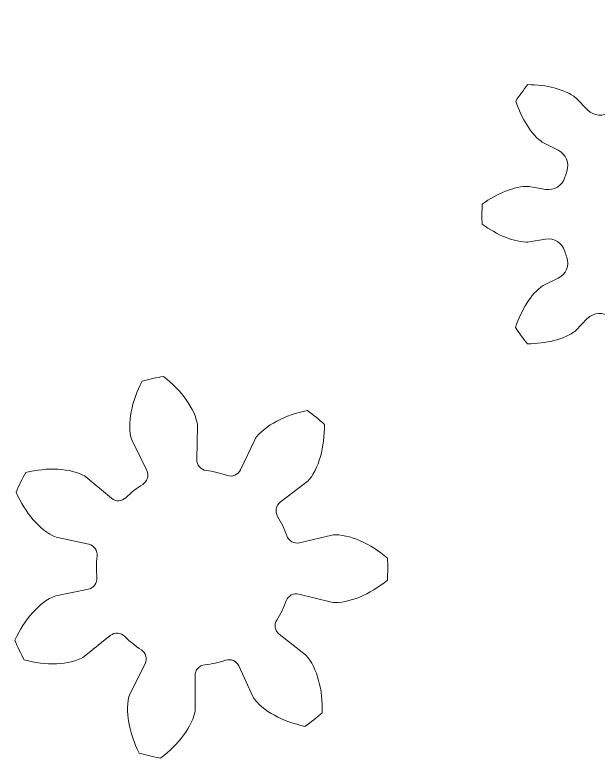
# Model space of a CAD drawing. Extents: x -180 to 228, y -304 to -8.
# Drawn here: x -104.71 to -65.71, y -57.54 to -7.85 of the extents above; entities that cross this region are included whole.
import ezdxf

# ---------------------------------------------------------------- set-up
doc = ezdxf.new("R2010")
doc.units = 0
doc.header["$MEASUREMENT"] = 0
doc.layers.add('Layer 1', color=7, linetype='Continuous')

# ---------------------------------------------------------------- blocks, each defined once
blk = doc.blocks.new('block 1495')
at = {"layer": 'Layer 1', "color": 7, "lineweight": 9, "true_color": 0xffffff}
blk.add_open_spline([(-64.911, -28.047), (-64.801, -28.131), (-64.689, -28.212), (-64.575, -28.291)], degree=3, dxfattribs=at)
blk = doc.blocks.new('block 1496')
at = {"layer": 'Layer 1', "color": 7, "lineweight": 9, "true_color": 0xffffff}
blk.add_open_spline([(-64.213, -29.776), (-63.941, -29.26), (-64.096, -28.623), (-64.575, -28.291)], degree=3, dxfattribs=at)
blk = doc.blocks.new('block 1497')
at = {"layer": 'Layer 1', "color": 7, "lineweight": 9, "true_color": 0xffffff}
blk.add_lwpolyline([(-64.213, -29.776), (-64.729, -30.753)], dxfattribs=at)
blk = doc.blocks.new('block 1498')
at = {"layer": 'Layer 1', "color": 7, "lineweight": 9, "true_color": 0xffffff}
blk.add_lwpolyline([(-64.729, -30.753), (-64.768, -30.841), (-64.797, -30.934), (-64.847, -31.124), (-64.884, -31.319), (-64.91, -31.519), (-64.927, -31.723), (-64.935, -31.93), (-64.934, -32.139), (-64.925, -32.352), (-64.908, -32.566), (-64.884, -32.782), (-64.852, -32.999), (-64.813, -33.218), (-64.767, -33.439), (-64.713, -33.66), (-64.653, -33.882), (-64.586, -34.104)], dxfattribs=at)
blk = doc.blocks.new('block 1499')
at = {"layer": 'Layer 1', "color": 7, "lineweight": 9, "true_color": 0xffffff}
blk.add_open_spline([(-64.586, -34.104), (-64.164, -34.265), (-63.735, -34.405), (-63.299, -34.524)], degree=3, dxfattribs=at)
blk = doc.blocks.new('block 1500')
at = {"layer": 'Layer 1', "color": 7, "lineweight": 9, "true_color": 0xffffff}
blk.add_lwpolyline([(-61.207, -31.903), (-61.228, -31.997), (-61.258, -32.089), (-61.331, -32.272), (-61.415, -32.452), (-61.513, -32.628), (-61.619, -32.803), (-61.735, -32.974), (-61.859, -33.143), (-61.992, -33.309), (-62.132, -33.472), (-62.279, -33.632), (-62.433, -33.789), (-62.594, -33.943), (-62.761, -34.094), (-62.934, -34.241), (-63.114, -34.384), (-63.299, -34.524)], dxfattribs=at)
blk = doc.blocks.new('block 1501')
at = {"layer": 'Layer 1', "color": 7, "lineweight": 9, "true_color": 0xffffff}
blk.add_lwpolyline([(-61.207, -31.903), (-61.047, -30.809)], dxfattribs=at)
blk = doc.blocks.new('block 1502')
at = {"layer": 'Layer 1', "color": 7, "lineweight": 9, "true_color": 0xffffff}
blk.add_open_spline([(-59.878, -29.825), (-60.461, -29.81), (-60.962, -30.233), (-61.047, -30.809)], degree=3, dxfattribs=at)
blk = doc.blocks.new('block 1503')
at = {"layer": 'Layer 1', "color": 7, "lineweight": 9, "true_color": 0xffffff}
blk.add_open_spline([(-59.878, -29.825), (-59.74, -29.828), (-59.601, -29.828), (-59.463, -29.825)], degree=3, dxfattribs=at)
blk = doc.blocks.new('block 1504')
at = {"layer": 'Layer 1', "color": 7, "lineweight": 9, "true_color": 0xffffff}
blk.add_open_spline([(-58.297, -30.813), (-58.379, -30.236), (-58.88, -29.812), (-59.463, -29.825)], degree=3, dxfattribs=at)
blk = doc.blocks.new('block 1505')
at = {"layer": 'Layer 1', "color": 7, "lineweight": 9, "true_color": 0xffffff}
blk.add_lwpolyline([(-58.297, -30.813), (-58.14, -31.907)], dxfattribs=at)
blk = doc.blocks.new('block 1506')
at = {"layer": 'Layer 1', "color": 7, "lineweight": 9, "true_color": 0xffffff}
blk.add_lwpolyline([(-58.14, -31.907), (-58.119, -32.001), (-58.089, -32.094), (-58.017, -32.276), (-57.933, -32.456), (-57.836, -32.634), (-57.73, -32.808), (-57.615, -32.98), (-57.491, -33.149), (-57.359, -33.316), (-57.219, -33.479), (-57.073, -33.64), (-56.919, -33.797), (-56.759, -33.951), (-56.592, -34.102), (-56.419, -34.25), (-56.239, -34.394), (-56.054, -34.534)], dxfattribs=at)
blk = doc.blocks.new('block 1507')
at = {"layer": 'Layer 1', "color": 7, "lineweight": 9, "true_color": 0xffffff}
blk.add_open_spline([(-56.054, -34.534), (-55.619, -34.417), (-55.189, -34.278), (-54.767, -34.118)], degree=3, dxfattribs=at)
blk = doc.blocks.new('block 1508')
at = {"layer": 'Layer 1', "color": 7, "lineweight": 9, "true_color": 0xffffff}
blk.add_lwpolyline([(-54.615, -30.767), (-54.576, -30.856), (-54.546, -30.948), (-54.498, -31.138), (-54.461, -31.334), (-54.435, -31.534), (-54.419, -31.738), (-54.412, -31.945), (-54.413, -32.154), (-54.423, -32.366), (-54.44, -32.58), (-54.465, -32.796), (-54.498, -33.014), (-54.537, -33.233), (-54.584, -33.453), (-54.638, -33.674), (-54.699, -33.896), (-54.767, -34.118)], dxfattribs=at)
blk = doc.blocks.new('block 1509')
at = {"layer": 'Layer 1', "color": 7, "lineweight": 9, "true_color": 0xffffff}
blk.add_lwpolyline([(-54.615, -30.767), (-55.128, -29.788)], dxfattribs=at)
blk = doc.blocks.new('block 1510')
at = {"layer": 'Layer 1', "color": 7, "lineweight": 9, "true_color": 0xffffff}
blk.add_open_spline([(-54.761, -28.305), (-55.241, -28.635), (-55.399, -29.272), (-55.128, -29.788)], degree=3, dxfattribs=at)
blk = doc.blocks.new('block 1511')
at = {"layer": 'Layer 1', "color": 7, "lineweight": 9, "true_color": 0xffffff}
blk.add_open_spline([(-54.761, -28.305), (-54.647, -28.226), (-54.535, -28.145), (-54.425, -28.061)], degree=3, dxfattribs=at)
blk = doc.blocks.new('block 1512')
at = {"layer": 'Layer 1', "color": 7, "lineweight": 9, "true_color": 0xffffff}
blk.add_open_spline([(-52.901, -28.175), (-53.307, -27.757), (-53.961, -27.708), (-54.425, -28.061)], degree=3, dxfattribs=at)
blk = doc.blocks.new('block 1513')
at = {"layer": 'Layer 1', "color": 7, "lineweight": 9, "true_color": 0xffffff}
blk.add_lwpolyline([(-52.901, -28.175), (-52.131, -28.968)], dxfattribs=at)
blk = doc.blocks.new('block 1514')
at = {"layer": 'Layer 1', "color": 7, "lineweight": 9, "true_color": 0xffffff}
blk.add_lwpolyline([(-52.131, -28.968), (-52.059, -29.032), (-51.98, -29.089), (-51.814, -29.194), (-51.64, -29.291), (-51.458, -29.377), (-51.27, -29.456), (-51.075, -29.527), (-50.876, -29.591), (-50.671, -29.648), (-50.462, -29.699), (-50.249, -29.742), (-50.032, -29.779), (-49.812, -29.81), (-49.588, -29.834), (-49.361, -29.851), (-49.132, -29.863), (-48.899, -29.868)], dxfattribs=at)
blk = doc.blocks.new('block 1515')
at = {"layer": 'Layer 1', "color": 7, "lineweight": 9, "true_color": 0xffffff}
blk.add_open_spline([(-48.899, -29.868), (-48.616, -29.516), (-48.35, -29.151), (-48.102, -28.774)], degree=3, dxfattribs=at)
blk = doc.blocks.new('block 1516')
at = {"layer": 'Layer 1', "color": 7, "lineweight": 9, "true_color": 0xffffff}
blk.add_lwpolyline([(-49.949, -25.974), (-49.866, -26.022), (-49.787, -26.08), (-49.636, -26.205), (-49.491, -26.342), (-49.353, -26.489), (-49.22, -26.644), (-49.093, -26.807), (-48.971, -26.977), (-48.854, -27.155), (-48.742, -27.338), (-48.635, -27.527), (-48.534, -27.723), (-48.437, -27.923), (-48.346, -28.129), (-48.259, -28.339), (-48.178, -28.554), (-48.102, -28.774)], dxfattribs=at)
blk = doc.blocks.new('block 1517')
at = {"layer": 'Layer 1', "color": 7, "lineweight": 9, "true_color": 0xffffff}
blk.add_lwpolyline([(-49.949, -25.974), (-50.939, -25.484)], dxfattribs=at)
blk = doc.blocks.new('block 1518')
at = {"layer": 'Layer 1', "color": 7, "lineweight": 9, "true_color": 0xffffff}
blk.add_open_spline([(-51.515, -24.068), (-51.709, -24.617), (-51.462, -25.225), (-50.939, -25.484)], degree=3, dxfattribs=at)
blk = doc.blocks.new('block 1519')
at = {"layer": 'Layer 1', "color": 7, "lineweight": 9, "true_color": 0xffffff}
blk.add_open_spline([(-51.515, -24.068), (-51.469, -23.937), (-51.426, -23.805), (-51.386, -23.673)], degree=3, dxfattribs=at)
blk = doc.blocks.new('block 1520')
at = {"layer": 'Layer 1', "color": 7, "lineweight": 9, "true_color": 0xffffff}
blk.add_open_spline([(-50.086, -22.869), (-50.66, -22.77), (-51.218, -23.115), (-51.386, -23.673)], degree=3, dxfattribs=at)
blk = doc.blocks.new('block 1521')
at = {"layer": 'Layer 1', "color": 7, "lineweight": 9, "true_color": 0xffffff}
blk.add_lwpolyline([(-50.086, -22.869), (-48.997, -23.058)], dxfattribs=at)
blk = doc.blocks.new('block 1522')
at = {"layer": 'Layer 1', "color": 7, "lineweight": 9, "true_color": 0xffffff}
blk.add_lwpolyline([(-48.997, -23.058), (-48.901, -23.068), (-48.804, -23.067), (-48.608, -23.055), (-48.411, -23.031), (-48.212, -22.994), (-48.013, -22.947), (-47.814, -22.89), (-47.615, -22.824), (-47.416, -22.75), (-47.218, -22.668), (-47.02, -22.578), (-46.822, -22.481), (-46.626, -22.376), (-46.431, -22.264), (-46.237, -22.145), (-46.045, -22.019), (-45.854, -21.887)], dxfattribs=at)
blk = doc.blocks.new('block 1523')
at = {"layer": 'Layer 1', "color": 7, "lineweight": 9, "true_color": 0xffffff}
blk.add_open_spline([(-45.854, -21.887), (-45.831, -21.436), (-45.831, -20.984), (-45.852, -20.533)], degree=3, dxfattribs=at)
blk = doc.blocks.new('block 1524')
at = {"layer": 'Layer 1', "color": 7, "lineweight": 9, "true_color": 0xffffff}
blk.add_lwpolyline([(-48.992, -19.353), (-48.896, -19.344), (-48.799, -19.344), (-48.603, -19.357), (-48.405, -19.382), (-48.207, -19.42), (-48.008, -19.467), (-47.809, -19.524), (-47.611, -19.59), (-47.412, -19.665), (-47.213, -19.748), (-47.016, -19.838), (-46.819, -19.936), (-46.623, -20.041), (-46.428, -20.154), (-46.235, -20.274), (-46.042, -20.4), (-45.852, -20.533)], dxfattribs=at)
blk = doc.blocks.new('block 1525')
at = {"layer": 'Layer 1', "color": 7, "lineweight": 9, "true_color": 0xffffff}
blk.add_lwpolyline([(-48.992, -19.353), (-50.081, -19.539)], dxfattribs=at)
blk = doc.blocks.new('block 1526')
at = {"layer": 'Layer 1', "color": 7, "lineweight": 9, "true_color": 0xffffff}
blk.add_open_spline([(-51.379, -18.731), (-51.213, -19.29), (-50.656, -19.637), (-50.081, -19.539)], degree=3, dxfattribs=at)
blk = doc.blocks.new('block 1527')
at = {"layer": 'Layer 1', "color": 7, "lineweight": 9, "true_color": 0xffffff}
blk.add_open_spline([(-51.379, -18.731), (-51.418, -18.599), (-51.461, -18.467), (-51.507, -18.336)], degree=3, dxfattribs=at)
blk = doc.blocks.new('block 1528')
at = {"layer": 'Layer 1', "color": 7, "lineweight": 9, "true_color": 0xffffff}
blk.add_open_spline([(-50.927, -16.922), (-51.451, -17.179), (-51.699, -17.786), (-51.507, -18.336)], degree=3, dxfattribs=at)
blk = doc.blocks.new('block 1529')
at = {"layer": 'Layer 1', "color": 7, "lineweight": 9, "true_color": 0xffffff}
blk.add_lwpolyline([(-50.927, -16.922), (-49.936, -16.435)], dxfattribs=at)
blk = doc.blocks.new('block 1530')
at = {"layer": 'Layer 1', "color": 7, "lineweight": 9, "true_color": 0xffffff}
blk.add_lwpolyline([(-49.936, -16.435), (-49.852, -16.386), (-49.774, -16.329), (-49.622, -16.204), (-49.477, -16.068), (-49.338, -15.921), (-49.205, -15.767), (-49.077, -15.604), (-48.955, -15.434), (-48.837, -15.257), (-48.725, -15.074), (-48.618, -14.885), (-48.515, -14.69), (-48.418, -14.49), (-48.326, -14.284), (-48.239, -14.074), (-48.158, -13.859), (-48.081, -13.64)], dxfattribs=at)
blk = doc.blocks.new('block 1531')
at = {"layer": 'Layer 1', "color": 7, "lineweight": 9, "true_color": 0xffffff}
blk.add_open_spline([(-48.081, -13.64), (-48.328, -13.262), (-48.593, -12.896), (-48.875, -12.544)], degree=3, dxfattribs=at)
blk = doc.blocks.new('block 1532')
at = {"layer": 'Layer 1', "color": 7, "lineweight": 9, "true_color": 0xffffff}
blk.add_lwpolyline([(-52.109, -13.434), (-52.037, -13.37), (-51.958, -13.314), (-51.792, -13.209), (-51.618, -13.113), (-51.435, -13.027), (-51.246, -12.949), (-51.052, -12.878), (-50.852, -12.814), (-50.647, -12.758), (-50.438, -12.708), (-50.225, -12.665), (-50.008, -12.629), (-49.788, -12.599), (-49.564, -12.575), (-49.337, -12.558), (-49.108, -12.548), (-48.875, -12.544)], dxfattribs=at)
blk = doc.blocks.new('block 1533')
at = {"layer": 'Layer 1', "color": 7, "lineweight": 9, "true_color": 0xffffff}
blk.add_lwpolyline([(-52.109, -13.434), (-52.881, -14.225)], dxfattribs=at)
blk = doc.blocks.new('block 1534')
at = {"layer": 'Layer 1', "color": 7, "lineweight": 9, "true_color": 0xffffff}
blk.add_open_spline([(-54.406, -14.335), (-53.943, -14.689), (-53.288, -14.642), (-52.881, -14.225)], degree=3, dxfattribs=at)
blk = doc.blocks.new('block 1535')
at = {"layer": 'Layer 1', "color": 7, "lineweight": 9, "true_color": 0xffffff}
blk.add_open_spline([(-54.406, -14.335), (-54.515, -14.25), (-54.627, -14.169), (-54.741, -14.09)], degree=3, dxfattribs=at)
blk = doc.blocks.new('block 1536')
at = {"layer": 'Layer 1', "color": 7, "lineweight": 9, "true_color": 0xffffff}
blk.add_open_spline([(-55.104, -12.605), (-55.376, -13.121), (-55.22, -13.758), (-54.741, -14.09)], degree=3, dxfattribs=at)
blk = doc.blocks.new('block 1537')
at = {"layer": 'Layer 1', "color": 7, "lineweight": 9, "true_color": 0xffffff}
blk.add_lwpolyline([(-55.104, -12.605), (-54.588, -11.628)], dxfattribs=at)
blk = doc.blocks.new('block 1538')
at = {"layer": 'Layer 1', "color": 7, "lineweight": 9, "true_color": 0xffffff}
blk.add_lwpolyline([(-54.588, -11.628), (-54.549, -11.54), (-54.519, -11.447), (-54.47, -11.257), (-54.432, -11.062), (-54.406, -10.862), (-54.39, -10.658), (-54.382, -10.451), (-54.383, -10.242), (-54.392, -10.03), (-54.408, -9.815), (-54.433, -9.599), (-54.465, -9.382), (-54.504, -9.163), (-54.55, -8.942), (-54.603, -8.721), (-54.663, -8.499), (-54.731, -8.277)], dxfattribs=at)
blk = doc.blocks.new('block 1539')
at = {"layer": 'Layer 1', "color": 7, "lineweight": 9, "true_color": 0xffffff}
blk.add_open_spline([(-54.731, -8.277), (-55.152, -8.116), (-55.582, -7.976), (-56.017, -7.857)], degree=3, dxfattribs=at)
blk = doc.blocks.new('block 1540')
at = {"layer": 'Layer 1', "color": 7, "lineweight": 9, "true_color": 0xffffff}
blk.add_lwpolyline([(-58.11, -10.478), (-58.089, -10.384), (-58.059, -10.292), (-57.986, -10.109), (-57.901, -9.93), (-57.804, -9.753), (-57.697, -9.578), (-57.582, -9.407), (-57.457, -9.238), (-57.325, -9.072), (-57.185, -8.909), (-57.038, -8.749), (-56.884, -8.592), (-56.723, -8.438), (-56.556, -8.288), (-56.382, -8.14), (-56.203, -7.997), (-56.017, -7.857)], dxfattribs=at)
blk = doc.blocks.new('block 1541')
at = {"layer": 'Layer 1', "color": 7, "lineweight": 9, "true_color": 0xffffff}
blk.add_lwpolyline([(-58.11, -10.478), (-58.27, -11.572)], dxfattribs=at)
blk = doc.blocks.new('block 1542')
at = {"layer": 'Layer 1', "color": 7, "lineweight": 9, "true_color": 0xffffff}
blk.add_open_spline([(-59.439, -12.556), (-58.856, -12.571), (-58.354, -12.149), (-58.27, -11.572)], degree=3, dxfattribs=at)
blk = doc.blocks.new('block 1543')
at = {"layer": 'Layer 1', "color": 7, "lineweight": 9, "true_color": 0xffffff}
blk.add_open_spline([(-59.439, -12.556), (-59.577, -12.553), (-59.715, -12.553), (-59.854, -12.556)], degree=3, dxfattribs=at)
blk = doc.blocks.new('block 1544')
at = {"layer": 'Layer 1', "color": 7, "lineweight": 9, "true_color": 0xffffff}
blk.add_open_spline([(-61.02, -11.568), (-60.937, -12.145), (-60.436, -12.569), (-59.854, -12.556)], degree=3, dxfattribs=at)
blk = doc.blocks.new('block 1545')
at = {"layer": 'Layer 1', "color": 7, "lineweight": 9, "true_color": 0xffffff}
blk.add_lwpolyline([(-61.02, -11.568), (-61.177, -10.474)], dxfattribs=at)
blk = doc.blocks.new('block 1546')
at = {"layer": 'Layer 1', "color": 7, "lineweight": 9, "true_color": 0xffffff}
blk.add_lwpolyline([(-61.177, -10.474), (-61.197, -10.38), (-61.228, -10.287), (-61.3, -10.105), (-61.384, -9.925), (-61.481, -9.747), (-61.587, -9.573), (-61.702, -9.401), (-61.826, -9.232), (-61.958, -9.065), (-62.097, -8.902), (-62.244, -8.742), (-62.398, -8.584), (-62.558, -8.43), (-62.725, -8.279), (-62.898, -8.131), (-63.077, -7.987), (-63.262, -7.847)], dxfattribs=at)
blk = doc.blocks.new('block 1547')
at = {"layer": 'Layer 1', "color": 7, "lineweight": 9, "true_color": 0xffffff}
blk.add_open_spline([(-63.262, -7.847), (-63.698, -7.964), (-64.128, -8.103), (-64.55, -8.263)], degree=3, dxfattribs=at)
blk = doc.blocks.new('block 1548')
at = {"layer": 'Layer 1', "color": 7, "lineweight": 9, "true_color": 0xffffff}
blk.add_lwpolyline([(-64.702, -11.614), (-64.741, -11.526), (-64.77, -11.433), (-64.819, -11.243), (-64.856, -11.047), (-64.881, -10.847), (-64.897, -10.644), (-64.905, -10.437), (-64.903, -10.227), (-64.894, -10.015), (-64.876, -9.801), (-64.851, -9.585), (-64.819, -9.367), (-64.779, -9.148), (-64.732, -8.928), (-64.678, -8.707), (-64.618, -8.485), (-64.55, -8.263)], dxfattribs=at)
blk = doc.blocks.new('block 1549')
at = {"layer": 'Layer 1', "color": 7, "lineweight": 9, "true_color": 0xffffff}
blk.add_lwpolyline([(-64.702, -11.614), (-64.189, -12.593)], dxfattribs=at)
blk = doc.blocks.new('block 1550')
at = {"layer": 'Layer 1', "color": 7, "lineweight": 9, "true_color": 0xffffff}
blk.add_open_spline([(-64.556, -14.076), (-64.076, -13.746), (-63.918, -13.109), (-64.189, -12.593)], degree=3, dxfattribs=at)
blk = doc.blocks.new('block 1551')
at = {"layer": 'Layer 1', "color": 7, "lineweight": 9, "true_color": 0xffffff}
blk.add_open_spline([(-64.556, -14.076), (-64.67, -14.155), (-64.782, -14.236), (-64.892, -14.32)], degree=3, dxfattribs=at)
blk = doc.blocks.new('block 1552')
at = {"layer": 'Layer 1', "color": 7, "lineweight": 9, "true_color": 0xffffff}
blk.add_open_spline([(-66.416, -14.206), (-66.01, -14.624), (-65.355, -14.673), (-64.892, -14.32)], degree=3, dxfattribs=at)
blk = doc.blocks.new('block 1553')
at = {"layer": 'Layer 1', "color": 7, "lineweight": 9, "true_color": 0xffffff}
blk.add_lwpolyline([(-66.416, -14.206), (-67.186, -13.413)], dxfattribs=at)
blk = doc.blocks.new('block 1554')
at = {"layer": 'Layer 1', "color": 7, "lineweight": 9, "true_color": 0xffffff}
blk.add_lwpolyline([(-67.186, -13.413), (-67.258, -13.349), (-67.337, -13.292), (-67.502, -13.187), (-67.676, -13.091), (-67.859, -13.004), (-68.047, -12.925), (-68.241, -12.854), (-68.441, -12.79), (-68.646, -12.733), (-68.854, -12.682), (-69.067, -12.639), (-69.284, -12.602), (-69.505, -12.571), (-69.728, -12.547), (-69.955, -12.53), (-70.185, -12.518), (-70.417, -12.513)], dxfattribs=at)
blk = doc.blocks.new('block 1555')
at = {"layer": 'Layer 1', "color": 7, "lineweight": 9, "true_color": 0xffffff}
blk.add_open_spline([(-70.417, -12.513), (-70.701, -12.865), (-70.967, -13.23), (-71.214, -13.607)], degree=3, dxfattribs=at)
blk = doc.blocks.new('block 1556')
at = {"layer": 'Layer 1', "color": 7, "lineweight": 9, "true_color": 0xffffff}
blk.add_lwpolyline([(-69.368, -16.407), (-69.451, -16.359), (-69.529, -16.301), (-69.68, -16.176), (-69.825, -16.04), (-69.963, -15.893), (-70.096, -15.737), (-70.224, -15.574), (-70.346, -15.404), (-70.463, -15.227), (-70.575, -15.043), (-70.681, -14.854), (-70.783, -14.659), (-70.88, -14.458), (-70.971, -14.253), (-71.057, -14.042), (-71.138, -13.827), (-71.214, -13.607)], dxfattribs=at)
blk = doc.blocks.new('block 1557')
at = {"layer": 'Layer 1', "color": 7, "lineweight": 9, "true_color": 0xffffff}
blk.add_lwpolyline([(-69.368, -16.407), (-68.377, -16.898)], dxfattribs=at)
blk = doc.blocks.new('block 1558')
at = {"layer": 'Layer 1', "color": 7, "lineweight": 9, "true_color": 0xffffff}
blk.add_open_spline([(-67.802, -18.314), (-67.608, -17.764), (-67.855, -17.156), (-68.377, -16.898)], degree=3, dxfattribs=at)
blk = doc.blocks.new('block 1559')
at = {"layer": 'Layer 1', "color": 7, "lineweight": 9, "true_color": 0xffffff}
blk.add_open_spline([(-67.802, -18.314), (-67.848, -18.444), (-67.891, -18.576), (-67.931, -18.708)], degree=3, dxfattribs=at)
blk = doc.blocks.new('block 1560')
at = {"layer": 'Layer 1', "color": 7, "lineweight": 9, "true_color": 0xffffff}
blk.add_open_spline([(-69.231, -19.512), (-68.656, -19.612), (-68.098, -19.266), (-67.931, -18.708)], degree=3, dxfattribs=at)
blk = doc.blocks.new('block 1561')
at = {"layer": 'Layer 1', "color": 7, "lineweight": 9, "true_color": 0xffffff}
blk.add_lwpolyline([(-69.231, -19.512), (-70.32, -19.323)], dxfattribs=at)
blk = doc.blocks.new('block 1562')
at = {"layer": 'Layer 1', "color": 7, "lineweight": 9, "true_color": 0xffffff}
blk.add_lwpolyline([(-70.32, -19.323), (-70.416, -19.313), (-70.513, -19.314), (-70.709, -19.326), (-70.906, -19.35), (-71.104, -19.388), (-71.303, -19.434), (-71.502, -19.491), (-71.702, -19.557), (-71.9, -19.631), (-72.099, -19.713), (-72.297, -19.803), (-72.494, -19.9), (-72.69, -20.005), (-72.886, -20.117), (-73.079, -20.236), (-73.272, -20.362), (-73.463, -20.495)], dxfattribs=at)
blk = doc.blocks.new('block 1563')
at = {"layer": 'Layer 1', "color": 7, "lineweight": 9, "true_color": 0xffffff}
blk.add_open_spline([(-73.463, -20.495), (-73.485, -20.945), (-73.486, -21.397), (-73.465, -21.848)], degree=3, dxfattribs=at)
blk = doc.blocks.new('block 1564')
at = {"layer": 'Layer 1', "color": 7, "lineweight": 9, "true_color": 0xffffff}
blk.add_lwpolyline([(-70.325, -23.028), (-70.421, -23.038), (-70.518, -23.037), (-70.714, -23.024), (-70.911, -22.999), (-71.109, -22.962), (-71.308, -22.914), (-71.507, -22.857), (-71.706, -22.791), (-71.905, -22.716), (-72.103, -22.634), (-72.301, -22.543), (-72.498, -22.445), (-72.694, -22.34), (-72.888, -22.227), (-73.082, -22.107), (-73.274, -21.981), (-73.465, -21.848)], dxfattribs=at)
blk = doc.blocks.new('block 1565')
at = {"layer": 'Layer 1', "color": 7, "lineweight": 9, "true_color": 0xffffff}
blk.add_lwpolyline([(-70.325, -23.028), (-69.235, -22.842)], dxfattribs=at)
blk = doc.blocks.new('block 1566')
at = {"layer": 'Layer 1', "color": 7, "lineweight": 9, "true_color": 0xffffff}
blk.add_open_spline([(-67.938, -23.65), (-68.104, -23.091), (-68.661, -22.744), (-69.235, -22.842)], degree=3, dxfattribs=at)
blk = doc.blocks.new('block 1567')
at = {"layer": 'Layer 1', "color": 7, "lineweight": 9, "true_color": 0xffffff}
blk.add_open_spline([(-67.938, -23.65), (-67.898, -23.782), (-67.856, -23.914), (-67.81, -24.045)], degree=3, dxfattribs=at)
blk = doc.blocks.new('block 1568')
at = {"layer": 'Layer 1', "color": 7, "lineweight": 9, "true_color": 0xffffff}
blk.add_open_spline([(-68.389, -25.459), (-67.866, -25.202), (-67.617, -24.595), (-67.81, -24.045)], degree=3, dxfattribs=at)
blk = doc.blocks.new('block 1569')
at = {"layer": 'Layer 1', "color": 7, "lineweight": 9, "true_color": 0xffffff}
blk.add_lwpolyline([(-68.389, -25.459), (-69.381, -25.947)], dxfattribs=at)
blk = doc.blocks.new('block 1570')
at = {"layer": 'Layer 1', "color": 7, "lineweight": 9, "true_color": 0xffffff}
blk.add_lwpolyline([(-69.381, -25.947), (-69.464, -25.995), (-69.543, -26.052), (-69.694, -26.177), (-69.84, -26.313), (-69.978, -26.46), (-70.111, -26.615), (-70.239, -26.777), (-70.362, -26.948), (-70.479, -27.124), (-70.592, -27.307), (-70.699, -27.497), (-70.801, -27.691), (-70.898, -27.892), (-70.99, -28.097), (-71.077, -28.307), (-71.159, -28.522), (-71.235, -28.742)], dxfattribs=at)
blk = doc.blocks.new('block 1571')
at = {"layer": 'Layer 1', "color": 7, "lineweight": 9, "true_color": 0xffffff}
blk.add_open_spline([(-71.235, -28.742), (-70.989, -29.12), (-70.724, -29.485), (-70.441, -29.838)], degree=3, dxfattribs=at)
blk = doc.blocks.new('block 1572')
at = {"layer": 'Layer 1', "color": 7, "lineweight": 9, "true_color": 0xffffff}
blk.add_lwpolyline([(-67.208, -28.947), (-67.28, -29.011), (-67.359, -29.068), (-67.525, -29.172), (-67.699, -29.268), (-67.881, -29.354), (-68.07, -29.433), (-68.265, -29.503), (-68.465, -29.567), (-68.669, -29.623), (-68.878, -29.673), (-69.091, -29.716), (-69.308, -29.752), (-69.529, -29.782), (-69.753, -29.806), (-69.979, -29.823), (-70.209, -29.833), (-70.441, -29.838)], dxfattribs=at)
blk = doc.blocks.new('block 1573')
at = {"layer": 'Layer 1', "color": 7, "lineweight": 9, "true_color": 0xffffff}
blk.add_lwpolyline([(-67.208, -28.947), (-66.435, -28.156)], dxfattribs=at)
blk = doc.blocks.new('block 1574')
at = {"layer": 'Layer 1', "color": 7, "lineweight": 9, "true_color": 0xffffff}
blk.add_open_spline([(-64.911, -28.047), (-65.374, -27.692), (-66.028, -27.739), (-66.435, -28.156)], degree=3, dxfattribs=at)
blk = doc.blocks.new('block 1494')
at = {"layer": 'Layer 1'}
for name in ['block 1547', 'block 1546', 'block 1540', 'block 1539', 'block 1548', 'block 1538', 'block 1545', 'block 1541', 'block 1549', 'block 1544', 'block 1542', 'block 1537', 'block 1555', 'block 1554', 'block 1550', 'block 1543', 'block 1536', 'block 1532', 'block 1531', 'block 1553', 'block 1556', 'block 1533', 'block 1530', 'block 1552', 'block 1551', 'block 1535', 'block 1534', 'block 1557', 'block 1529', 'block 1558', 'block 1528', 'block 1559', 'block 1527', 'block 1560', 'block 1526', 'block 1562', 'block 1561', 'block 1525', 'block 1524', 'block 1563', 'block 1523', 'block 1564', 'block 1522', 'block 1565', 'block 1566', 'block 1520', 'block 1521', 'block 1567', 'block 1519', 'block 1568', 'block 1518', 'block 1569', 'block 1517', 'block 1570', 'block 1516', 'block 1574', 'block 1512', 'block 1573', 'block 1495', 'block 1496', 'block 1510', 'block 1511', 'block 1513', 'block 1571', 'block 1515', 'block 1572', 'block 1514', 'block 1497', 'block 1502', 'block 1504', 'block 1509', 'block 1503', 'block 1498', 'block 1508', 'block 1501', 'block 1505', 'block 1500', 'block 1506', 'block 1499', 'block 1507']:
    blk.add_blockref(name, (0, 0), dxfattribs=at)
blk = doc.blocks.new('block 1576')
at = {"layer": 'Layer 1', "color": 7, "lineweight": 9, "true_color": 0xffffff}
blk.add_open_spline([(-87.198, -48.309), (-86.94, -47.904), (-86.728, -47.472), (-86.565, -47.021)], degree=3, dxfattribs=at)
blk = doc.blocks.new('block 1577')
at = {"layer": 'Layer 1', "color": 7, "lineweight": 9, "true_color": 0xffffff}
blk.add_open_spline([(-85.713, -46.568), (-86.071, -46.478), (-86.439, -46.674), (-86.565, -47.021)], degree=3, dxfattribs=at)
blk = doc.blocks.new('block 1578')
at = {"layer": 'Layer 1', "color": 7, "lineweight": 9, "true_color": 0xffffff}
blk.add_lwpolyline([(-85.713, -46.568), (-83.546, -47.113)], dxfattribs=at)
blk = doc.blocks.new('block 1579')
at = {"layer": 'Layer 1', "color": 7, "lineweight": 9, "true_color": 0xffffff}
blk.add_lwpolyline([(-83.546, -47.113), (-83.433, -47.131), (-83.318, -47.136), (-83.084, -47.13), (-82.848, -47.106), (-82.61, -47.065), (-82.371, -47.01), (-82.131, -46.941), (-81.892, -46.86), (-81.653, -46.766), (-81.415, -46.661), (-81.178, -46.545), (-80.943, -46.419), (-80.71, -46.281), (-80.479, -46.134), (-80.251, -45.977), (-80.026, -45.81), (-79.803, -45.634)], dxfattribs=at)
blk = doc.blocks.new('block 1580')
at = {"layer": 'Layer 1', "color": 7, "lineweight": 9, "true_color": 0xffffff}
blk.add_open_spline([(-79.803, -45.634), (-79.772, -45.146), (-79.768, -44.656), (-79.792, -44.168)], degree=3, dxfattribs=at)
blk = doc.blocks.new('block 1581')
at = {"layer": 'Layer 1', "color": 7, "lineweight": 9, "true_color": 0xffffff}
blk.add_lwpolyline([(-79.792, -44.168), (-80.011, -43.988), (-80.234, -43.818), (-80.46, -43.657), (-80.688, -43.506), (-80.919, -43.365), (-81.152, -43.234), (-81.387, -43.115), (-81.623, -43.006), (-81.86, -42.909), (-82.098, -42.824), (-82.337, -42.751), (-82.575, -42.692), (-82.812, -42.647), (-83.048, -42.62), (-83.282, -42.61), (-83.397, -42.613), (-83.511, -42.63)], dxfattribs=at)
blk = doc.blocks.new('block 1582')
at = {"layer": 'Layer 1', "color": 7, "lineweight": 9, "true_color": 0xffffff}
blk.add_lwpolyline([(-83.511, -42.63), (-85.686, -43.14)], dxfattribs=at)
blk = doc.blocks.new('block 1583')
at = {"layer": 'Layer 1', "color": 7, "lineweight": 9, "true_color": 0xffffff}
blk.add_open_spline([(-86.53, -42.673), (-86.41, -43.022), (-86.045, -43.224), (-85.686, -43.14)], degree=3, dxfattribs=at)
blk = doc.blocks.new('block 1584')
at = {"layer": 'Layer 1', "color": 7, "lineweight": 9, "true_color": 0xffffff}
blk.add_open_spline([(-86.53, -42.673), (-86.686, -42.219), (-86.891, -41.784), (-87.143, -41.375)], degree=3, dxfattribs=at)
blk = doc.blocks.new('block 1585')
at = {"layer": 'Layer 1', "color": 7, "lineweight": 9, "true_color": 0xffffff}
blk.add_open_spline([(-86.966, -40.427), (-87.259, -40.651), (-87.336, -41.061), (-87.143, -41.375)], degree=3, dxfattribs=at)
blk = doc.blocks.new('block 1586')
at = {"layer": 'Layer 1', "color": 7, "lineweight": 9, "true_color": 0xffffff}
blk.add_lwpolyline([(-86.966, -40.427), (-85.189, -39.072)], dxfattribs=at)
blk = doc.blocks.new('block 1587')
at = {"layer": 'Layer 1', "color": 7, "lineweight": 9, "true_color": 0xffffff}
blk.add_lwpolyline([(-85.189, -39.072), (-85.104, -38.996), (-85.028, -38.908), (-84.887, -38.722), (-84.759, -38.522), (-84.642, -38.31), (-84.536, -38.089), (-84.441, -37.859), (-84.355, -37.621), (-84.279, -37.376), (-84.213, -37.125), (-84.156, -36.867), (-84.109, -36.605), (-84.071, -36.337), (-84.042, -36.064), (-84.023, -35.788), (-84.013, -35.508), (-84.012, -35.224)], dxfattribs=at)
blk = doc.blocks.new('block 1588')
at = {"layer": 'Layer 1', "color": 7, "lineweight": 9, "true_color": 0xffffff}
blk.add_open_spline([(-84.012, -35.224), (-84.374, -34.895), (-84.754, -34.587), (-85.15, -34.301)], degree=3, dxfattribs=at)
blk = doc.blocks.new('block 1589')
at = {"layer": 'Layer 1', "color": 7, "lineweight": 9, "true_color": 0xffffff}
blk.add_lwpolyline([(-85.15, -34.301), (-85.428, -34.36), (-85.7, -34.428), (-85.967, -34.505), (-86.227, -34.589), (-86.481, -34.682), (-86.728, -34.782), (-86.968, -34.891), (-87.201, -35.008), (-87.425, -35.133), (-87.64, -35.266), (-87.845, -35.407), (-88.039, -35.557), (-88.223, -35.714), (-88.391, -35.882), (-88.545, -36.058), (-88.614, -36.15), (-88.672, -36.249)], dxfattribs=at)
blk = doc.blocks.new('block 1590')
at = {"layer": 'Layer 1', "color": 7, "lineweight": 9, "true_color": 0xffffff}
blk.add_lwpolyline([(-88.672, -36.249), (-89.63, -38.268)], dxfattribs=at)
blk = doc.blocks.new('block 1591')
at = {"layer": 'Layer 1', "color": 7, "lineweight": 9, "true_color": 0xffffff}
blk.add_open_spline([(-90.52, -38.637), (-90.173, -38.761), (-89.788, -38.602), (-89.63, -38.268)], degree=3, dxfattribs=at)
blk = doc.blocks.new('block 1592')
at = {"layer": 'Layer 1', "color": 7, "lineweight": 9, "true_color": 0xffffff}
blk.add_open_spline([(-90.52, -38.637), (-90.972, -38.476), (-91.441, -38.365), (-91.917, -38.307)], degree=3, dxfattribs=at)
blk = doc.blocks.new('block 1593')
at = {"layer": 'Layer 1', "color": 7, "lineweight": 9, "true_color": 0xffffff}
blk.add_open_spline([(-92.548, -37.578), (-92.556, -37.947), (-92.283, -38.262), (-91.917, -38.307)], degree=3, dxfattribs=at)
blk = doc.blocks.new('block 1594')
at = {"layer": 'Layer 1', "color": 7, "lineweight": 9, "true_color": 0xffffff}
blk.add_lwpolyline([(-92.548, -37.578), (-92.5, -35.344)], dxfattribs=at)
blk = doc.blocks.new('block 1595')
at = {"layer": 'Layer 1', "color": 7, "lineweight": 9, "true_color": 0xffffff}
blk.add_lwpolyline([(-92.5, -35.344), (-92.506, -35.229), (-92.528, -35.116), (-92.586, -34.889), (-92.661, -34.664), (-92.754, -34.441), (-92.861, -34.22), (-92.982, -34.002), (-93.114, -33.787), (-93.258, -33.575), (-93.414, -33.366), (-93.579, -33.161), (-93.755, -32.96), (-93.941, -32.764), (-94.136, -32.572), (-94.34, -32.384), (-94.553, -32.201), (-94.774, -32.024)], dxfattribs=at)
blk = doc.blocks.new('block 1596')
at = {"layer": 'Layer 1', "color": 7, "lineweight": 9, "true_color": 0xffffff}
blk.add_open_spline([(-94.774, -32.024), (-95.257, -32.102), (-95.735, -32.207), (-96.206, -32.339)], degree=3, dxfattribs=at)
blk = doc.blocks.new('block 1597')
at = {"layer": 'Layer 1', "color": 7, "lineweight": 9, "true_color": 0xffffff}
blk.add_lwpolyline([(-96.206, -32.339), (-96.332, -32.593), (-96.449, -32.848), (-96.555, -33.104), (-96.652, -33.36), (-96.738, -33.616), (-96.813, -33.872), (-96.878, -34.128), (-96.931, -34.382), (-96.973, -34.635), (-97.003, -34.886), (-97.021, -35.135), (-97.025, -35.38), (-97.016, -35.622), (-96.991, -35.858), (-96.948, -36.088), (-96.92, -36.2), (-96.878, -36.307)], dxfattribs=at)
blk = doc.blocks.new('block 1598')
at = {"layer": 'Layer 1', "color": 7, "lineweight": 9, "true_color": 0xffffff}
blk.add_lwpolyline([(-96.878, -36.307), (-95.897, -38.314)], dxfattribs=at)
blk = doc.blocks.new('block 1599')
at = {"layer": 'Layer 1', "color": 7, "lineweight": 9, "true_color": 0xffffff}
blk.add_open_spline([(-96.164, -39.241), (-95.85, -39.046), (-95.735, -38.646), (-95.897, -38.314)], degree=3, dxfattribs=at)
blk = doc.blocks.new('block 1600')
at = {"layer": 'Layer 1', "color": 7, "lineweight": 9, "true_color": 0xffffff}
blk.add_open_spline([(-96.164, -39.241), (-96.571, -39.494), (-96.95, -39.791), (-97.293, -40.127)], degree=3, dxfattribs=at)
blk = doc.blocks.new('block 1601')
at = {"layer": 'Layer 1', "color": 7, "lineweight": 9, "true_color": 0xffffff}
blk.add_open_spline([(-98.256, -40.165), (-97.973, -40.402), (-97.557, -40.385), (-97.293, -40.127)], degree=3, dxfattribs=at)
blk = doc.blocks.new('block 1602')
at = {"layer": 'Layer 1', "color": 7, "lineweight": 9, "true_color": 0xffffff}
blk.add_lwpolyline([(-98.256, -40.165), (-99.973, -38.734)], dxfattribs=at)
blk = doc.blocks.new('block 1603')
at = {"layer": 'Layer 1', "color": 7, "lineweight": 9, "true_color": 0xffffff}
blk.add_lwpolyline([(-99.973, -38.734), (-100.066, -38.669), (-100.168, -38.614), (-100.382, -38.518), (-100.605, -38.437), (-100.837, -38.371), (-101.077, -38.317), (-101.322, -38.275), (-101.573, -38.244), (-101.829, -38.225), (-102.089, -38.216), (-102.352, -38.218), (-102.619, -38.23), (-102.889, -38.253), (-103.16, -38.286), (-103.434, -38.328), (-103.71, -38.381), (-103.987, -38.443)], dxfattribs=at)
blk = doc.blocks.new('block 1604')
at = {"layer": 'Layer 1', "color": 7, "lineweight": 9, "true_color": 0xffffff}
blk.add_open_spline([(-103.987, -38.443), (-104.227, -38.869), (-104.443, -39.308), (-104.633, -39.758)], degree=3, dxfattribs=at)
blk = doc.blocks.new('block 1605')
at = {"layer": 'Layer 1', "color": 7, "lineweight": 9, "true_color": 0xffffff}
blk.add_lwpolyline([(-104.633, -39.758), (-104.513, -40.016), (-104.387, -40.266), (-104.253, -40.509), (-104.113, -40.744), (-103.966, -40.971), (-103.813, -41.19), (-103.653, -41.4), (-103.487, -41.6), (-103.316, -41.791), (-103.138, -41.97), (-102.955, -42.139), (-102.766, -42.296), (-102.571, -42.439), (-102.371, -42.566), (-102.165, -42.677), (-102.059, -42.724), (-101.95, -42.758)], dxfattribs=at)
blk = doc.blocks.new('block 1606')
at = {"layer": 'Layer 1', "color": 7, "lineweight": 9, "true_color": 0xffffff}
blk.add_lwpolyline([(-101.95, -42.758), (-99.769, -43.243)], dxfattribs=at)
blk = doc.blocks.new('block 1607')
at = {"layer": 'Layer 1', "color": 7, "lineweight": 9, "true_color": 0xffffff}
blk.add_open_spline([(-99.211, -44.029), (-99.167, -43.662), (-99.408, -43.323), (-99.769, -43.243)], degree=3, dxfattribs=at)
blk = doc.blocks.new('block 1608')
at = {"layer": 'Layer 1', "color": 7, "lineweight": 9, "true_color": 0xffffff}
blk.add_open_spline([(-99.211, -44.029), (-99.267, -44.505), (-99.271, -44.987), (-99.222, -45.464)], degree=3, dxfattribs=at)
blk = doc.blocks.new('block 1609')
at = {"layer": 'Layer 1', "color": 7, "lineweight": 9, "true_color": 0xffffff}
blk.add_open_spline([(-99.792, -46.242), (-99.431, -46.167), (-99.184, -45.831), (-99.222, -45.464)], degree=3, dxfattribs=at)
blk = doc.blocks.new('block 1610')
at = {"layer": 'Layer 1', "color": 7, "lineweight": 9, "true_color": 0xffffff}
blk.add_lwpolyline([(-99.792, -46.242), (-101.981, -46.691)], dxfattribs=at)
blk = doc.blocks.new('block 1611')
at = {"layer": 'Layer 1', "color": 7, "lineweight": 9, "true_color": 0xffffff}
blk.add_lwpolyline([(-101.981, -46.691), (-102.091, -46.723), (-102.197, -46.769), (-102.405, -46.876), (-102.608, -47), (-102.804, -47.141), (-102.996, -47.294), (-103.182, -47.46), (-103.362, -47.637), (-103.537, -47.825), (-103.706, -48.023), (-103.868, -48.23), (-104.025, -48.446), (-104.176, -48.671), (-104.32, -48.904), (-104.457, -49.144), (-104.588, -49.393), (-104.712, -49.648)], dxfattribs=at)
blk = doc.blocks.new('block 1612')
at = {"layer": 'Layer 1', "color": 7, "lineweight": 9, "true_color": 0xffffff}
blk.add_open_spline([(-104.712, -49.648), (-104.528, -50.101), (-104.32, -50.544), (-104.086, -50.973)], degree=3, dxfattribs=at)
blk = doc.blocks.new('block 1613')
at = {"layer": 'Layer 1', "color": 7, "lineweight": 9, "true_color": 0xffffff}
blk.add_lwpolyline([(-104.086, -50.973), (-103.81, -51.04), (-103.536, -51.097), (-103.263, -51.144), (-102.991, -51.181), (-102.722, -51.208), (-102.456, -51.224), (-102.192, -51.23), (-101.932, -51.226), (-101.676, -51.21), (-101.425, -51.184), (-101.178, -51.146), (-100.938, -51.096), (-100.705, -51.033), (-100.48, -50.955), (-100.266, -50.863), (-100.163, -50.81), (-100.068, -50.746)], dxfattribs=at)
blk = doc.blocks.new('block 1614')
at = {"layer": 'Layer 1', "color": 7, "lineweight": 9, "true_color": 0xffffff}
blk.add_lwpolyline([(-100.068, -50.746), (-98.329, -49.342)], dxfattribs=at)
blk = doc.blocks.new('block 1615')
at = {"layer": 'Layer 1', "color": 7, "lineweight": 9, "true_color": 0xffffff}
blk.add_open_spline([(-97.367, -49.396), (-97.626, -49.134), (-98.042, -49.111), (-98.329, -49.342)], degree=3, dxfattribs=at)
blk = doc.blocks.new('block 1616')
at = {"layer": 'Layer 1', "color": 7, "lineweight": 9, "true_color": 0xffffff}
blk.add_open_spline([(-97.367, -49.396), (-97.029, -49.738), (-96.655, -50.041), (-96.252, -50.3)], degree=3, dxfattribs=at)
blk = doc.blocks.new('block 1617')
at = {"layer": 'Layer 1', "color": 7, "lineweight": 9, "true_color": 0xffffff}
blk.add_open_spline([(-95.999, -51.231), (-95.832, -50.902), (-95.941, -50.5), (-96.252, -50.3)], degree=3, dxfattribs=at)
blk = doc.blocks.new('block 1618')
at = {"layer": 'Layer 1', "color": 7, "lineweight": 9, "true_color": 0xffffff}
blk.add_lwpolyline([(-95.999, -51.231), (-97.012, -53.223)], dxfattribs=at)
blk = doc.blocks.new('block 1619')
at = {"layer": 'Layer 1', "color": 7, "lineweight": 9, "true_color": 0xffffff}
blk.add_lwpolyline([(-97.012, -53.223), (-97.056, -53.329), (-97.086, -53.44), (-97.132, -53.669), (-97.162, -53.905), (-97.174, -54.146), (-97.174, -54.392), (-97.16, -54.64), (-97.134, -54.892), (-97.096, -55.146), (-97.047, -55.401), (-96.986, -55.657), (-96.915, -55.915), (-96.833, -56.172), (-96.741, -56.43), (-96.638, -56.688), (-96.526, -56.945), (-96.403, -57.201)], dxfattribs=at)
blk = doc.blocks.new('block 1620')
at = {"layer": 'Layer 1', "color": 7, "lineweight": 9, "true_color": 0xffffff}
blk.add_open_spline([(-96.403, -57.201), (-95.935, -57.34), (-95.458, -57.453), (-94.977, -57.538)], degree=3, dxfattribs=at)
blk = doc.blocks.new('block 1621')
at = {"layer": 'Layer 1', "color": 7, "lineweight": 9, "true_color": 0xffffff}
blk.add_lwpolyline([(-94.977, -57.538), (-94.753, -57.364), (-94.537, -57.185), (-94.33, -57.001), (-94.132, -56.812), (-93.943, -56.618), (-93.764, -56.42), (-93.595, -56.218), (-93.437, -56.011), (-93.289, -55.802), (-93.153, -55.589), (-93.029, -55.372), (-92.919, -55.153), (-92.822, -54.932), (-92.743, -54.708), (-92.681, -54.482), (-92.658, -54.369), (-92.65, -54.255)], dxfattribs=at)
blk = doc.blocks.new('block 1622')
at = {"layer": 'Layer 1', "color": 7, "lineweight": 9, "true_color": 0xffffff}
blk.add_lwpolyline([(-92.65, -54.255), (-92.663, -52.02)], dxfattribs=at)
blk = doc.blocks.new('block 1623')
at = {"layer": 'Layer 1', "color": 7, "lineweight": 9, "true_color": 0xffffff}
blk.add_open_spline([(-92.02, -51.301), (-92.387, -51.341), (-92.665, -51.651), (-92.663, -52.02)], degree=3, dxfattribs=at)
blk = doc.blocks.new('block 1624')
at = {"layer": 'Layer 1', "color": 7, "lineweight": 9, "true_color": 0xffffff}
blk.add_open_spline([(-92.02, -51.301), (-91.543, -51.25), (-91.073, -51.147), (-90.618, -50.993)], degree=3, dxfattribs=at)
blk = doc.blocks.new('block 1625')
at = {"layer": 'Layer 1', "color": 7, "lineweight": 9, "true_color": 0xffffff}
blk.add_open_spline([(-89.734, -51.376), (-89.887, -51.04), (-90.269, -50.875), (-90.618, -50.993)], degree=3, dxfattribs=at)
blk = doc.blocks.new('block 1626')
at = {"layer": 'Layer 1', "color": 7, "lineweight": 9, "true_color": 0xffffff}
blk.add_lwpolyline([(-89.734, -51.376), (-88.808, -53.41)], dxfattribs=at)
blk = doc.blocks.new('block 1627')
at = {"layer": 'Layer 1', "color": 7, "lineweight": 9, "true_color": 0xffffff}
blk.add_lwpolyline([(-88.808, -53.41), (-88.752, -53.51), (-88.684, -53.603), (-88.533, -53.782), (-88.368, -53.952), (-88.187, -54.113), (-87.995, -54.265), (-87.792, -54.41), (-87.579, -54.546), (-87.357, -54.674), (-87.127, -54.795), (-86.888, -54.908), (-86.643, -55.012), (-86.39, -55.109), (-86.131, -55.198), (-85.866, -55.278), (-85.595, -55.35), (-85.318, -55.414)], dxfattribs=at)
blk = doc.blocks.new('block 1628')
at = {"layer": 'Layer 1', "color": 7, "lineweight": 9, "true_color": 0xffffff}
blk.add_open_spline([(-85.318, -55.414), (-84.917, -55.135), (-84.532, -54.833), (-84.165, -54.51)], degree=3, dxfattribs=at)
blk = doc.blocks.new('block 1629')
at = {"layer": 'Layer 1', "color": 7, "lineweight": 9, "true_color": 0xffffff}
blk.add_lwpolyline([(-84.165, -54.51), (-84.161, -54.226), (-84.167, -53.945), (-84.182, -53.669), (-84.206, -53.396), (-84.24, -53.127), (-84.283, -52.864), (-84.336, -52.606), (-84.398, -52.353), (-84.47, -52.107), (-84.552, -51.868), (-84.644, -51.636), (-84.746, -51.413), (-84.859, -51.2), (-84.985, -50.998), (-85.123, -50.809), (-85.197, -50.721), (-85.281, -50.643)], dxfattribs=at)
blk = doc.blocks.new('block 1630')
at = {"layer": 'Layer 1', "color": 7, "lineweight": 9, "true_color": 0xffffff}
blk.add_lwpolyline([(-85.281, -50.643), (-87.036, -49.26)], dxfattribs=at)
blk = doc.blocks.new('block 1631')
at = {"layer": 'Layer 1', "color": 7, "lineweight": 9, "true_color": 0xffffff}
blk.add_open_spline([(-87.198, -48.309), (-87.396, -48.621), (-87.326, -49.031), (-87.036, -49.26)], degree=3, dxfattribs=at)
blk = doc.blocks.new('block 1575')
at = {"layer": 'Layer 1'}
for name in ['block 1596', 'block 1595', 'block 1597', 'block 1589', 'block 1588', 'block 1587', 'block 1594', 'block 1590', 'block 1598', 'block 1593', 'block 1603', 'block 1604', 'block 1602', 'block 1599', 'block 1592', 'block 1591', 'block 1600', 'block 1586', 'block 1605', 'block 1601', 'block 1585', 'block 1584', 'block 1583', 'block 1582', 'block 1581', 'block 1606', 'block 1607', 'block 1608', 'block 1580', 'block 1609', 'block 1579', 'block 1611', 'block 1610', 'block 1577', 'block 1578', 'block 1576', 'block 1631', 'block 1615', 'block 1612', 'block 1614', 'block 1616', 'block 1630', 'block 1617', 'block 1629', 'block 1613', 'block 1624', 'block 1625', 'block 1618', 'block 1623', 'block 1626', 'block 1622', 'block 1619', 'block 1627', 'block 1621', 'block 1628', 'block 1620']:
    blk.add_blockref(name, (0, 0), dxfattribs=at)

msp = doc.modelspace()

# ---------------------------------------------------------------- block references
at = {"layer": 'Layer 1'}
for name in ['block 1494', 'block 1575']:
    msp.add_blockref(name, (0, 0), dxfattribs=at)

doc.saveas('drawing.dxf')
